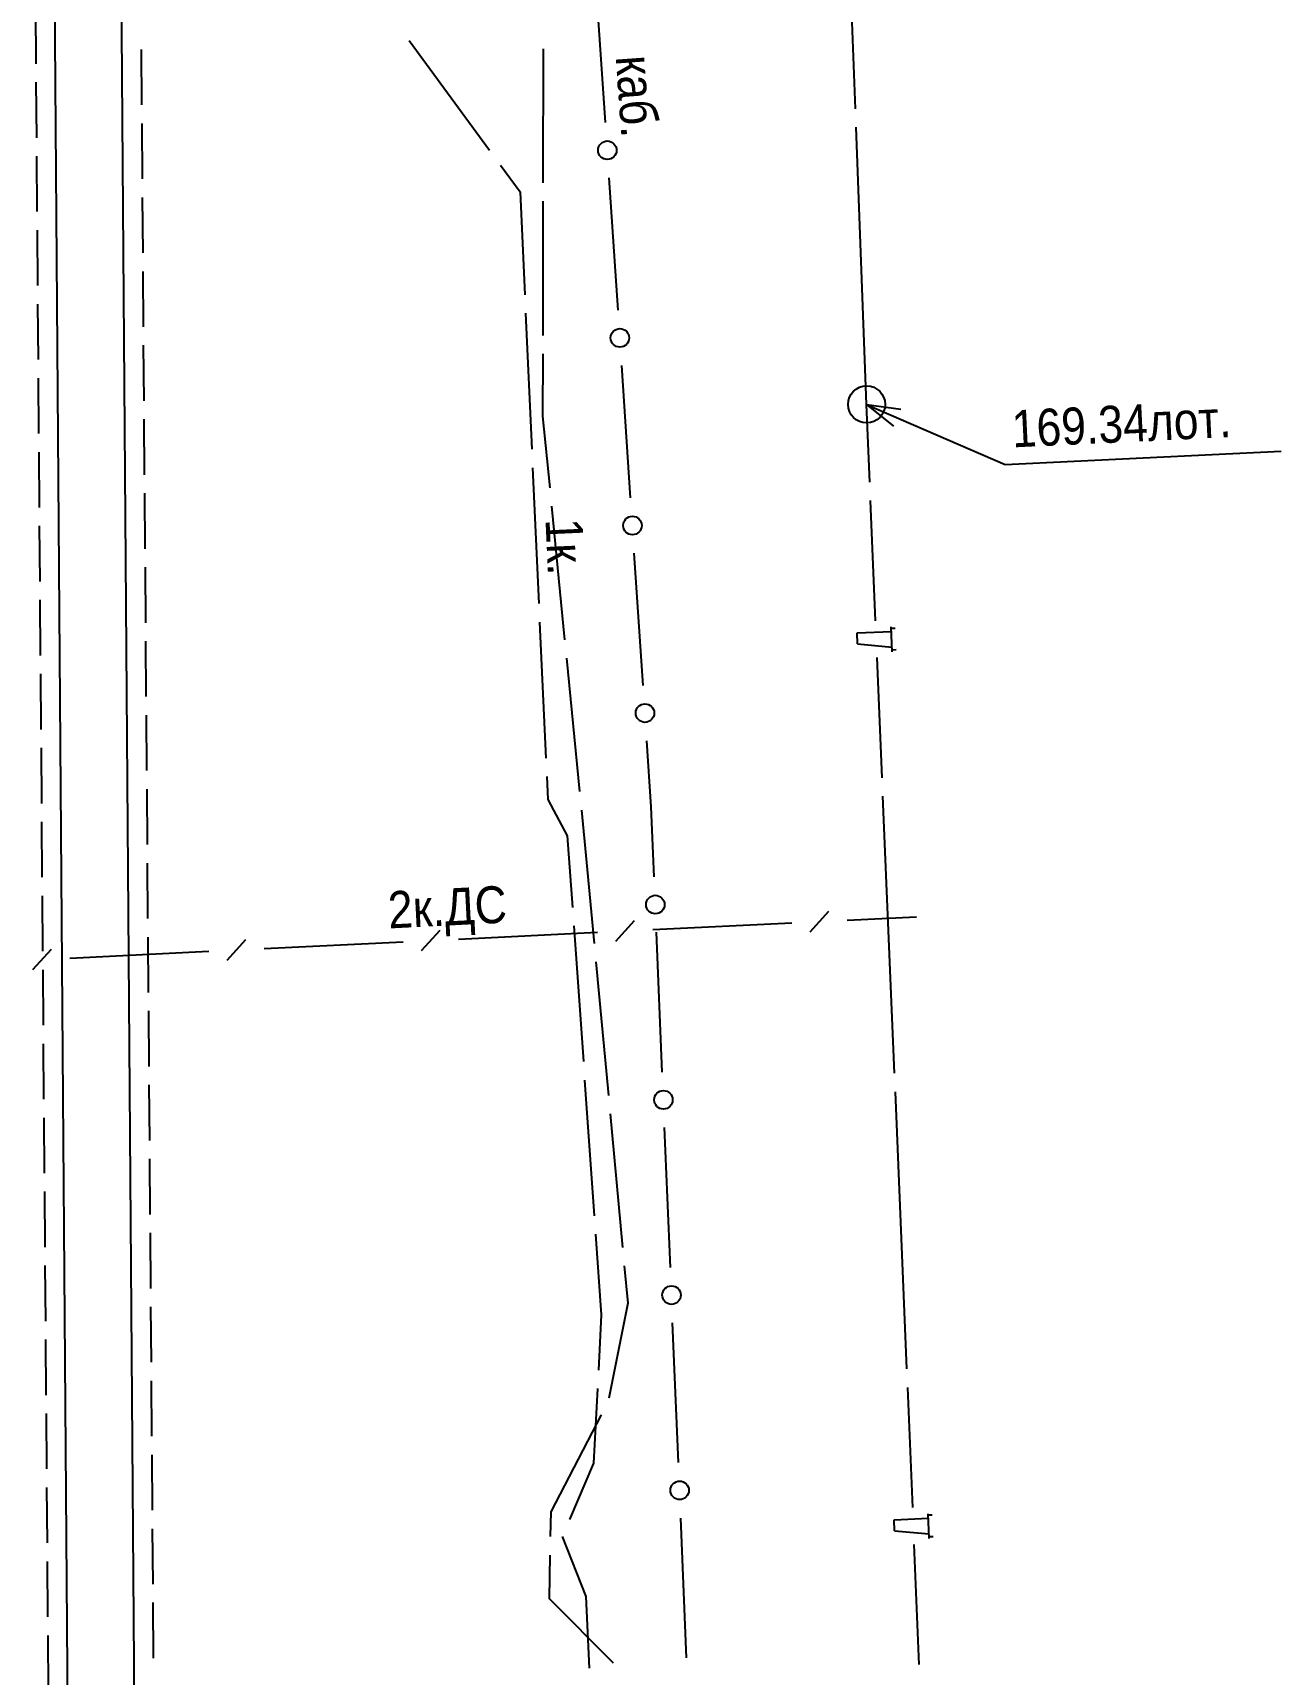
# Model space of a CAD drawing. Header units: metres. Extents: x -3947 to -3704, y 4976 to 6609.
# Drawn here: x -3870.87 to -3837.1, y 6333.95 to 6378.33 of the extents above; entities that cross this region are included whole.
import ezdxf
from ezdxf.enums import TextEntityAlignment as Align

# ---------------------------------------------------------------- set-up
doc = ezdxf.new("R2010")
doc.units = ezdxf.units.M
doc.header["$MEASUREMENT"] = 0
for name, color, linetype, lineweight in [('Дренаж', 7, 'Continuous', 25), ('Кабели', 7, 'Continuous', 25), ('Кабель связи', 7, 'Continuous', 25), ('Кабель электрический', 7, 'Continuous', 25), ('Канализация самотёчная', 7, 'Continuous', 25)]:
    doc.layers.add(name, color=color, linetype=linetype, lineweight=lineweight)
doc.styles.add('Style-RUSSIAN_1251', font='RUSSIAN_1251.shx')

msp = doc.modelspace()

# ---------------------------------------------------------------- linework, layer by layer
at = {"layer": 'Дренаж', "linetype": 'Continuous'}
for p, q in [((-3848.616, 6376.277), (-3848.739, 6379.525)), ((-3848.313, 6368.283), (-3848.597, 6375.778)), ((-3848.313, 6368.283), (-3847.587, 6367.696)), ((-3848.313, 6368.283), (-3847.388, 6368.154)), ((-3848.225, 6366.18), (-3848.313, 6368.283)), ((-3848.069, 6362.433), (-3848.204, 6365.681)), ((-3848.571, 6362.102), (-3847.642, 6362.142)), ((-3848.559, 6361.805), (-3848.571, 6362.102)), ((-3847.621, 6361.595), (-3847.647, 6362.264)), ((-3847.538, 6362.226), (-3847.645, 6362.222)), ((-3848.559, 6361.805), (-3847.626, 6361.721)), ((-3847.891, 6358.187), (-3848.027, 6361.434)), ((-3847.516, 6361.642), (-3847.623, 6361.637)), ((-3847.557, 6350.194), (-3847.87, 6357.688)), ((-3847.223, 6342.201), (-3847.536, 6349.695)), ((-3847.066, 6338.454), (-3847.202, 6341.701)), ((-3847.569, 6338.123), (-3846.64, 6338.163)), ((-3847.557, 6337.826), (-3847.569, 6338.123)), ((-3846.619, 6337.616), (-3846.645, 6338.285)), ((-3846.536, 6338.247), (-3846.643, 6338.243)), ((-3847.557, 6337.826), (-3846.624, 6337.742)), ((-3846.889, 6334.208), (-3847.025, 6337.455)), ((-3846.514, 6337.663), (-3846.621, 6337.658))]:
    msp.add_line(p, q, dxfattribs=at)
at = {"layer": 'Дренаж', "linetype": 'Continuous', "flags": 128}
msp.add_lwpolyline([(-3848.313, 6368.283), (-3844.566, 6366.658), (-3837.098, 6367.015)], dxfattribs=at)
at = {"layer": 'Дренаж', "linetype": 'Continuous'}
msp.add_arc((-3848.313, 6368.283), 0.5, 0, 360, dxfattribs=at)
at = {"layer": 'Кабели', "linetype": 'Continuous'}
for p, q in [((-3855.378, 6375.903), (-3855.618, 6379.48)), ((-3855.038, 6370.829), (-3855.278, 6374.406)), ((-3854.699, 6365.756), (-3854.938, 6369.333)), ((-3854.359, 6360.682), (-3854.598, 6364.259)), ((-3854.139, 6357.397), (-3854.259, 6359.186)), ((-3854.06, 6355.506), (-3854.139, 6357.397)), ((-3853.841, 6350.226), (-3853.998, 6354.008)), ((-3853.622, 6344.946), (-3853.779, 6348.727)), ((-3853.403, 6339.666), (-3853.56, 6343.447)), ((-3853.184, 6334.385), (-3853.341, 6338.167))]:
    msp.add_line(p, q, dxfattribs=at)
for centre in [(-3855.328, 6375.155), (-3854.988, 6370.081), (-3854.648, 6365.007), (-3854.309, 6359.934), (-3854.029, 6354.757), (-3853.81, 6349.477), (-3853.591, 6344.197), (-3853.372, 6338.916)]:
    msp.add_circle(centre, 0.25, dxfattribs=at)
at = {"layer": 'Кабель связи', "linetype": 'Continuous'}
for p, q in [((-3855.098, 6353.767), (-3854.595, 6354.322)), ((-3849.841, 6354.024), (-3849.337, 6354.579)), ((-3848.84, 6354.338), (-3846.96, 6354.429)), ((-3860.355, 6353.511), (-3859.852, 6354.066)), ((-3859.355, 6353.825), (-3855.595, 6354.008)), ((-3854.097, 6354.081), (-3850.338, 6354.265)), ((-3870.87, 6352.998), (-3870.366, 6353.553)), ((-3869.869, 6353.312), (-3866.11, 6353.495)), ((-3865.613, 6353.254), (-3865.109, 6353.809)), ((-3864.612, 6353.568), (-3860.853, 6353.752))]:
    msp.add_line(p, q, dxfattribs=at)
at = {"layer": 'Кабель электрический', "linetype": 'Continuous'}
for p, q in [((-3860.689, 6378.119), (-3858.513, 6375.152)), ((-3857.063, 6377.9), (-3857.068, 6374.273)), ((-3857.069, 6373.773), (-3857.075, 6370.145)), ((-3857.54, 6370.745), (-3857.372, 6367.069)), ((-3857.349, 6366.57), (-3857.182, 6362.894)), ((-3856.838, 6365.529), (-3856.482, 6361.919)), ((-3857.159, 6362.395), (-3856.991, 6358.719)), ((-3856.433, 6361.421), (-3856.078, 6357.811)), ((-3856.237, 6354.181), (-3855.976, 6350.51)), ((-3855.638, 6353.204), (-3855.3, 6349.592)), ((-3855.941, 6350.011), (-3855.68, 6346.341)), ((-3855.253, 6349.094), (-3854.915, 6345.482))]:
    msp.add_line(p, q, dxfattribs=at)
at = {"layer": 'Кабель электрический', "linetype": 'Continuous', "flags": 128}
for points in [[(-3858.217, 6374.749), (-3857.69, 6374.03), (-3857.563, 6371.245)], [(-3857.075, 6369.645), (-3857.078, 6367.967), (-3856.887, 6366.026)], [(-3856.968, 6358.219), (-3856.94, 6357.6), (-3856.41, 6356.62), (-3856.272, 6354.679)], [(-3856.029, 6357.313), (-3855.889, 6355.891), (-3855.684, 6353.702)], [(-3855.645, 6345.842), (-3855.49, 6343.66), (-3855.568, 6342.17)], [(-3854.868, 6344.984), (-3854.774, 6343.976), (-3855.288, 6341.412)], [(-3855.594, 6341.671), (-3855.7, 6339.65), (-3856.353, 6338.128)], [(-3855.49, 6340.958), (-3856.859, 6338.333), (-3856.87, 6337.666)], [(-3856.55, 6337.669), (-3855.91, 6336.05), (-3855.818, 6334.113)], [(-3856.879, 6337.166), (-3856.899, 6335.996), (-3855.17, 6334.249)]]:
    msp.add_lwpolyline(points, dxfattribs=at)
at = {"layer": 'Канализация самотёчная', "linetype": 'Continuous'}
for p, q in [((-3870.799, 6378.994), (-3870.788, 6377.494)), ((-3867.92, 6376.379), (-3867.931, 6377.878)), ((-3870.784, 6376.994), (-3870.773, 6375.494)), ((-3867.905, 6374.379), (-3867.916, 6375.879)), ((-3870.769, 6374.994), (-3870.758, 6373.494)), ((-3867.889, 6372.379), (-3867.901, 6373.879)), ((-3870.754, 6372.994), (-3870.743, 6371.494)), ((-3867.874, 6370.379), (-3867.886, 6371.879)), ((-3870.739, 6370.994), (-3870.728, 6369.494)), ((-3867.859, 6368.379), (-3867.871, 6369.879)), ((-3870.724, 6368.994), (-3870.712, 6367.494)), ((-3867.844, 6366.379), (-3867.856, 6367.879)), ((-3870.709, 6366.994), (-3870.697, 6365.494)), ((-3867.829, 6364.379), (-3867.84, 6365.879)), ((-3870.694, 6364.994), (-3870.682, 6363.494)), ((-3867.814, 6362.379), (-3867.825, 6363.879)), ((-3870.679, 6362.994), (-3870.667, 6361.494)), ((-3867.799, 6360.379), (-3867.81, 6361.879)), ((-3870.663, 6360.994), (-3870.652, 6359.494)), ((-3867.784, 6358.379), (-3867.795, 6359.879)), ((-3870.648, 6358.994), (-3870.637, 6357.494)), ((-3867.769, 6356.379), (-3867.78, 6357.879)), ((-3870.633, 6356.994), (-3870.622, 6355.494)), ((-3867.754, 6354.379), (-3867.765, 6355.879)), ((-3870.618, 6354.994), (-3870.607, 6353.494)), ((-3867.739, 6352.379), (-3867.75, 6353.879)), ((-3870.603, 6352.994), (-3870.592, 6351.494)), ((-3867.724, 6350.379), (-3867.735, 6351.879)), ((-3870.588, 6350.994), (-3870.577, 6349.494)), ((-3867.708, 6348.379), (-3867.72, 6349.879)), ((-3870.573, 6348.994), (-3870.562, 6347.494)), ((-3867.693, 6346.379), (-3867.705, 6347.879)), ((-3870.558, 6346.994), (-3870.547, 6345.494)), ((-3867.678, 6344.379), (-3867.69, 6345.879)), ((-3870.543, 6344.994), (-3870.531, 6343.495)), ((-3867.663, 6342.38), (-3867.675, 6343.879)), ((-3870.528, 6342.995), (-3870.516, 6341.495)), ((-3867.648, 6340.38), (-3867.659, 6341.88)), ((-3870.513, 6340.995), (-3870.501, 6339.495)), ((-3867.633, 6338.38), (-3867.644, 6339.88)), ((-3870.498, 6338.995), (-3870.486, 6337.495)), ((-3867.618, 6336.38), (-3867.629, 6337.88)), ((-3870.482, 6336.995), (-3870.471, 6335.495)), ((-3867.603, 6334.38), (-3867.614, 6335.88)), ((-3870.467, 6334.995), (-3870.456, 6333.495))]:
    msp.add_line(p, q, dxfattribs=at)
at = {"layer": 'Канализация самотёчная', "linetype": 'Continuous', "flags": 128}
for points in [[(-3868.232, 6110.117), (-3870.766, 6444.877)], [(-3866.432, 6110.13), (-3868.968, 6445.126)]]:
    msp.add_lwpolyline(points, dxfattribs=at)

# ---------------------------------------------------------------- texts
at = {"layer": 'Дренаж', "linetype": 'Continuous', "style": 'Style-RUSSIAN_1251', "width": 0.899998}
msp.add_text('169.34лот.', height=1, rotation=2.7318, dxfattribs=at).set_placement((-3844.41, 6368.117), align=Align.TOP_LEFT)
at = {"layer": 'Кабели', "linetype": 'Continuous', "style": 'Style-RUSSIAN_1251', "width": 0.899998}
msp.add_text('каб.', height=1, rotation=274.1032, dxfattribs=at).set_placement((-3854.104, 6377.757), align=Align.TOP_LEFT)
at = {"layer": 'Кабель связи', "linetype": 'Continuous', "style": 'Style-RUSSIAN_1251', "width": 0.899998}
msp.add_text('2к.ДС', height=1, rotation=2.8715, dxfattribs=at).set_placement((-3861.236, 6354.11))
at = {"layer": 'Кабель электрический', "linetype": 'Continuous', "style": 'Style-RUSSIAN_1251', "width": 0.899998}
msp.add_text('1к.', height=1, rotation=272.6136, dxfattribs=at).set_placement((-3857.001, 6365.176))

doc.saveas('drawing.dxf')
